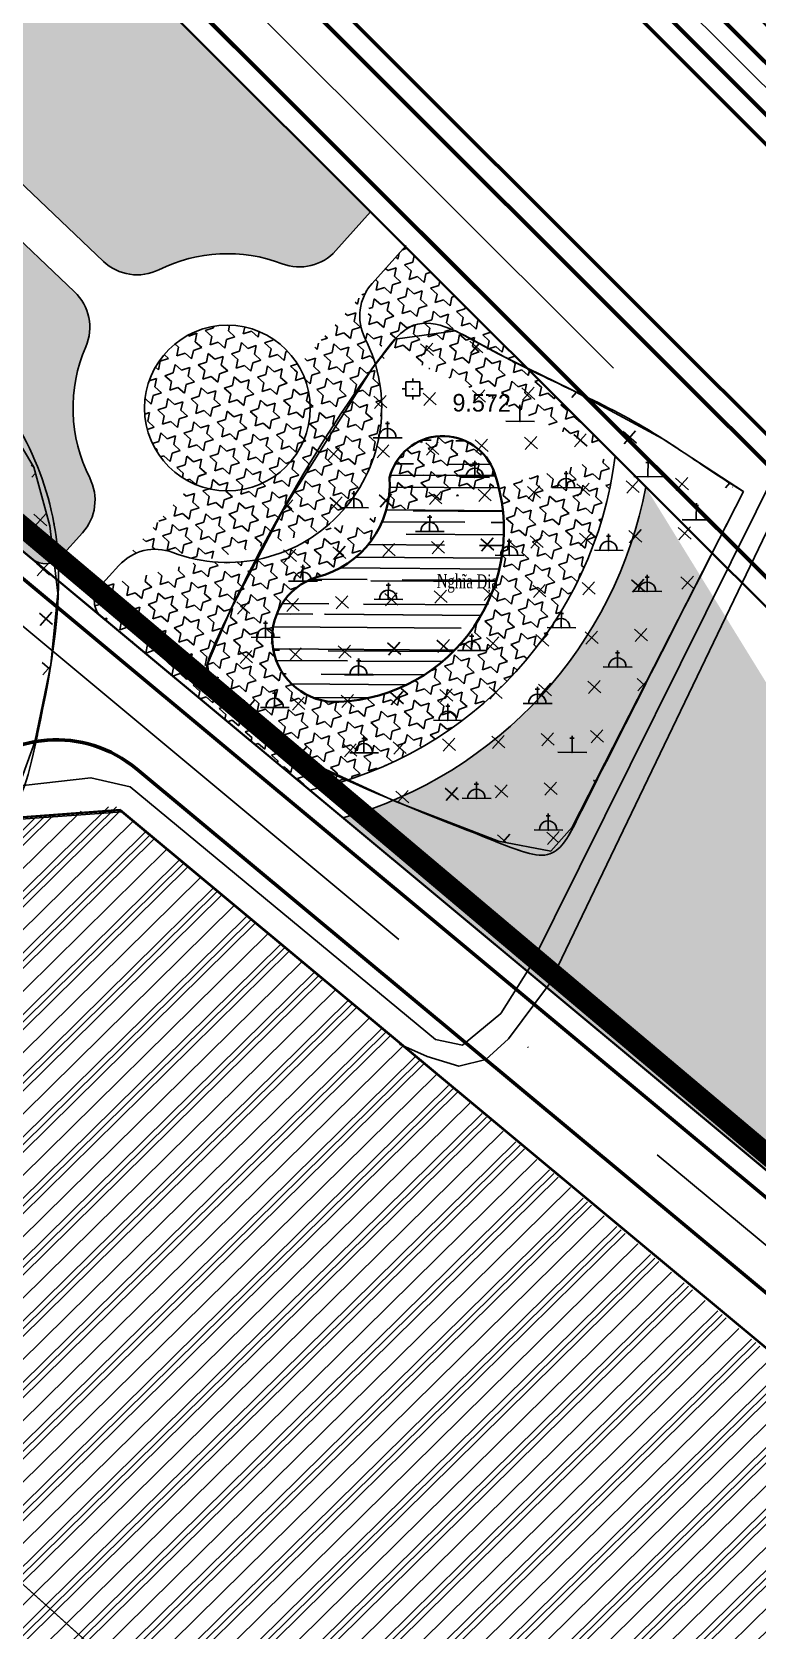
# Model space of a CAD drawing. Extents: x 577299 to 581055, y 2342699 to 2346415.
# Drawn here: x 578519.8 to 578623.5, y 2345649.6 to 2345878.1 of the extents above; entities that cross this region are included whole.
import ezdxf

# ---------------------------------------------------------------- set-up
doc = ezdxf.new("R2010")
doc.units = 0
doc.header["$LTSCALE"] = 10
doc.header["$MEASUREMENT"] = 0
for name, pattern in [('ACAD_ISO10W100', [18, 12, -3, 0, -3]), ('CENTER', [2, 1.25, -0.25, 0.25, -0.25]), ('DOTX2', [0.5, 0, -0.5]), ('DUONGDUT', [0.1875, 0.125, -0.0625])]:
    doc.linetypes.add(name, pattern=pattern)
for name, color, linetype, lineweight in [('bo-tdc', 32, 'Continuous', 50), ('r-g-t-ke', 7, 'Continuous', 20), ('whe', 142, 'Continuous', 35), ('wlong-duong', 40, 'Continuous', 53)]:
    doc.layers.add(name, color=color, linetype=linetype, lineweight=lineweight)
for name, color, linetype in [('BoCo', 103, 'Continuous'), ('cayxanh', 74, 'Continuous'), ('CHU', 8, 'Continuous'), ('dientich', 11, 'Continuous'), ('HTCN', 192, 'Continuous'), ('HTNghiaDia', 9, 'Continuous'), ('KYHIEU', 2, 'Continuous'), ('Lop_ao', 140, 'Continuous'), ('Lopduong', 7, 'Continuous'), ('moc', 8, 'Continuous'), ('NEN', 8, 'Continuous'), ('POINT', 8, 'Continuous'), ('RANHGIOI', 8, 'DOTX2'), ('Tim dg', 6, 'CENTER')]:
    doc.layers.add(name, color=color, linetype=linetype)
doc.styles.add('ROMAND', font='romand', dxfattribs={"width": 0.7, "height": 1, "bigfont": 'vnd'})
pattern_1 = [(44.58224144658647, (-17089.49387132749, 4285.578996322351), (-4.387077063733642, 4.451522754840438), []), (44.58224144658647, (-17090.04225596041, 4286.135436666897), (-4.387077063733642, 4.451522754840438), []), (44.58224144658647, (-17090.59064059355, 4286.691877011443), (-4.387077063733642, 4.451522754840438), []), (44.58224144658647, (-17092.2357944923, 4288.361198044266), (-4.387077063733642, 4.451522754840438), [])]
pattern_2 = [(318.214698799504, (577864.8250266477, 2342974.837828134), (7.059940855506524, 0.3965288347015838), [2.5, -7.499999999999999]), (48.21469879950401, (577864.9241588567, 2342973.07284292), (-0.396528834701583, 7.059940855506524), [2.5, -7.5])]
pattern_3 = [(318.2146699745364, (579255.8355675586, 2345385.64402831), (1.442671834009721, 1.614372318174636), [1.25, -1.25]), (18.21466997453639, (579255.8355675586, 2345385.64402831), (-0.6767515217007483, 2.056576616664023), [1.25, -1.25]), (78.2146699745364, (579257.0229326254, 2345386.034750987), (-2.11942335571047, 0.4422042984893877), [1.25, -1.25])]

# ---------------------------------------------------------------- blocks, each defined once
blk = doc.blocks.new('dc-2')
at = {"layer": 'KYHIEU'}
for p, q in [((-0.5003374570862054, -0.5000000125728566), (-0.5003374570862054, 0.4999999874271432)), ((-0.5003374570862054, 0.4999999874271432), (0.4996625429137946, 0.4999999874271432)), ((-0.0003374570862054, 0.4999999874271432), (-0.0003374570862054, 0.7499999874271432)), ((0.4996625429137946, 0.4999999874271432), (0.4996625429137946, -0.5000000125728568)), ((-0.5003374570862054, -1.25728568e-08), (-0.7503374570862054, -1.25728568e-08)), ((0.4996625429137946, -0.5000000125728568), (-0.5003374570862054, -0.5000000125728566)), ((-0.0003374570862054, -0.5000000125728568), (-0.0003374570862054, -0.7500000125728568)), ((0.4996625429137946, -1.25728568e-08), (0.7496625429137946, -1.25728568e-08))]:
    blk.add_line(p, q, dxfattribs=at)
blk.add_point((0, 0), dxfattribs=at)

msp = doc.modelspace()

# ---------------------------------------------------------------- hatches: boundary and pattern name
at = {"layer": 'cayxanh'}
h = msp.add_hatch(dxfattribs=at)
h.set_pattern_fill('STARS', color=256, scale=9.999999999999998, angle=-0.4177585534135331, style=0)
h.set_pattern_definition(pattern_3)
edge = h.paths.add_edge_path()
edge.add_arc((578358.2895123027, 2346012.549144359), 2.999999999999999, 133.554760255077, 226.4751420354343)
edge.add_arc((578337.7533890177, 2346034.148322038), 26.80363951411959, 313.5547602526833, 446.0197388033966)
edge.add_line((578356.2235046516, 2346010.373917386), (578383.6668500273, 2345984.308517218))
edge.add_arc((578385.7328576788, 2345986.483744192), 2.999999999999999, 226.4751420382653, 309.9252313665521)
edge.add_arc((578406.3005075995, 2345961.907112217), 29.04745647618288, 323.0250526972451, 489.9252313671358)
edge.add_arc((578340.0997943445, 2346067.870427939), 6.999999999999998, 205.8265566088781, 266.0197388035829)
edge.add_arc((578308.5759880622, 2346052.613194658), 28.02190071820903, 25.82655660705652, 65.62159940841313)
edge.add_arc((578321.3806216237, 2346080.869161877), 2.999999999999999, 166.36557204318, 245.621599406204)
edge.add_arc((578328.7504505184, 2346081.152380494), 10.29402159617399, 90.19241207816613, 177.6396034021852)
edge.add_line((578568.2636755349, 2345852.351148997), (578328.7158809499, 2346091.446344044))
edge.add_line((578429.837162337, 2345940.45644125), (578460.3479800693, 2345911.477588171))
edge.add_arc((578431.903169988, 2345942.631668223), 2.999999999999999, 143.0250527012168, 226.4751420277336)
edge.add_arc((578462.4139877211, 2345913.652815145), 2.999999999999999, 226.4751420244871, 296.9370562655648)
edge.add_arc((578476.5028976533, 2345885.92651474), 28.10056135669953, 343.787537534128, 476.9370562656774)
edge.add_arc((578498.1205797056, 2345871.300677129), 8.646279450691885, 348.1675429989862, 411.6440708728682)
edge.add_arc((578509.5193884072, 2345868.912602093), 2.999999999999999, 168.1675429962499, 226.4751420350188)
edge.add_line((578507.4533807556, 2345866.737375119), (578530.0476251222, 2345845.277599977))
edge.add_arc((578534.8683096413, 2345850.353129582), 6.999999999999998, 226.4751420327703, 296.3581658339357)
edge.add_arc((578547.7770652878, 2345824.300865324), 22.07501905640759, 69.24416166124225, 116.3581658333224)
edge.add_arc((578558.0808526804, 2345851.488884941), 6.999999999999998, 249.2441616611723, 318.0742560648788)
edge.add_line((578563.2889325009, 2345846.811716504), (578568.2636755346, 2345852.351148997))
h = msp.add_hatch(dxfattribs=at)
h.set_pattern_fill('STARS', color=256, scale=9.999999999999998, angle=-0.4177585534135331, style=0)
h.set_pattern_definition(pattern_3)
edge = h.paths.add_edge_path()
edge.add_line((578523.973811886, 2345803.033886154), (578527.057118254, 2345806.467182579))
edge.add_arc((578521.849038433, 2345811.144351016), 6.999999999999998, 318.0742560632875, 386.9043504666479)
edge.add_arc((578547.7770652878, 2345824.300865324), 22.07501905640759, 156.5921182321909, 206.9043504661613)
edge.add_ellipse((578521.7417776773, 2345805.038386912), major_axis=(0.02187359289593699, 2.999920256595803), ratio=1, start_angle=140.64367046231, end_angle=228.4920146155158)
edge.add_line((578503.925981751, 2345815.96496533), (578519.8224911395, 2345802.732668112))
edge.add_line((578298.6425396604, 2346001.509053916), (578503.9259816558, 2345815.964965404))
edge.add_arc((578521.0949253011, 2345835.851616426), 6.999999999999998, 336.59211823136, 406.4751420327702)
edge.add_line((578503.4246463901, 2345862.288826027), (578525.9156098199, 2345840.92714603))
edge.add_arc((578486.7816682889, 2345873.958651936), 2.999999999999999, 346.8073897855321, 406.4751420321878)
edge.add_arc((578501.3586387387, 2345860.113599053), 2.999999999999999, 46.4751420305646, 106.1428942756117)
edge.add_arc((578498.1205797056, 2345871.300677129), 8.646279450691885, 166.807389790917, 286.1428942752976)
edge.add_arc((578459.927107625, 2345899.464830592), 2.999999999999999, 46.47514203381105, 128.1801157088852)
edge.add_arc((578441.2883267687, 2345923.167417899), 27.15322748512211, 144.7701683582498, 308.1801157068528)
edge.add_line((578461.9931152761, 2345901.640057565), (578488.8476759401, 2345876.13387891))
edge.add_arc((578416.6578283333, 2345940.561535977), 2.999999999999999, 324.7701683553456, 406.4751420338111)
edge.add_line((578387.3359864189, 2345972.548611621), (578418.7238359844, 2345942.736762951))
edge.add_arc((578385.2699787677, 2345970.373384647), 2.999999999999999, 46.47514202935682, 140.3205358302416)
edge.add_arc((578361.755969249, 2345989.880858897), 27.55241424845802, 132.6297482316126, 320.3205358331651)
edge.add_line((578330.1027019487, 2346026.908181936), (578343.1301060107, 2346014.534890876))
edge.add_arc((578341.0640983596, 2346012.359663901), 2.999999999999999, 312.6297482348712, 406.4751420382653)
edge.add_arc((578325.2820174296, 2346021.832652332), 6.999999999999998, 46.47514203207462, 118.4907387351949)
edge.add_arc((578308.5759880627, 2346052.613194658), 28.02190071815178, 232.870698571484, 298.4907387342898)
edge.add_line((578287.5347372552, 2346029.787136848), (578280.3910010065, 2346021.111209346))
edge.add_arc((578289.850677971, 2346027.880197258), 2.999999999999999, 52.87069857025327, 140.5320470911137)
edge.add_ellipse((578282.7069417222, 2346019.204269755), major_axis=(0.02187359289593699, 2.999920256595803), ratio=1, start_angle=50.94980563847476, end_angle=140.9498056456005)
edge.add_arc((577963.3732629544, 2345630.571711367), 499.9999999999999, 47.89135576876073, 50.53204707577419)
h = msp.add_hatch(dxfattribs=at)
h.set_pattern_fill('STARS', color=256, scale=9.999999999999998, angle=-0.4177585534135331, style=0)
h.set_pattern_definition(pattern_3)
edge = h.paths.add_edge_path(flags=16)
edge.add_arc((578557.3917243418, 2345813.398312799), 13.62339290149193, -76.68776353322608, 4.038676877969522, ccw=False)
edge.add_arc((578563.3345444584, 2345791.430331841), 9.15143231627905, 107.8551180677389, 272.4633679114559)
edge.add_arc((578562.6671849252, 2345806.942964618), 24.67841349151254, 272.4633679114872, 379.1646674522884)
edge.add_arc((578578.5815749478, 2345812.473939897), 7.830283111021664, 19.16466745511611, 166.0787957915264)
edge = h.paths.add_edge_path()
edge.add_line((578559.5515744584, 2345769.662072182), (578529.8209887048, 2345794.409891816))
edge.add_arc((578547.7770652878, 2345824.300865324), 55.89308349180283, 282.1611084380053, 352.9431560062175)
edge.add_line((578529.5082410336, 2345798.720111375), (578532.2651980744, 2345801.790014143))
edge.add_ellipse((578531.7402752428, 2345796.715610616), major_axis=(0.02187359289593699, 2.999920256595803), ratio=1, start_angle=48.49201461738636, end_angle=140.6436704619685)
edge.add_arc((578537.473277895, 2345797.112845707), 6.999999999999998, 69.24416165938531, 138.0742560655103)
edge.add_arc((578547.7770652878, 2345824.300865324), 22.07501905640759, 249.2441616603923, 386.904350468725)
edge.add_line((578568.4970123218, 2345842.134548069), (578573.3483735877, 2345847.53659357))
edge.add_arc((578573.7050921421, 2345837.457379632), 6.999999999999998, 138.0742560620245, 206.9043504675226)
edge.add_line((578603.2184240911, 2345817.397234465), (578573.2249918198, 2345847.39920658))
h = msp.add_hatch(dxfattribs=at)
h.set_pattern_fill('STARS', color=256, scale=9.999999999999998, angle=-0.4177585534135331, style=0)
h.set_pattern_definition(pattern_3)
edge = h.paths.add_edge_path()
edge.add_arc((578547.7770652878, 2345824.300865324), 11.85201694822107, 359.5822414465865, 719.5822414465865)
h = msp.add_hatch(dxfattribs=at)
h.set_pattern_fill('STARS', color=256, scale=9.999999999999998, angle=-0.4177585534135331, style=0)
h.set_pattern_definition(pattern_3)
edge = h.paths.add_edge_path()
edge.add_line((578748.1038613208, 2345672.850751706), (578713.2266545783, 2345641.7425217))
edge.add_line((578748.0913730615, 2345672.839608801), (578607.5961833315, 2345813.027746548))
edge.add_line((578713.2266545787, 2345641.7425217), (578564.31537828, 2345765.696669053))
edge.add_arc((578547.7770652878, 2345824.300865324), 60.89308349180283, 285.7592554404977, 349.3666740377405)
at = {"layer": 'HTCN'}
h = msp.add_hatch(dxfattribs=at)
h.set_pattern_fill('PLASTI', color=256, scale=24.99999999999999, angle=44.58224144658646, style=0)
h.set_pattern_definition(pattern_1)
h.paths.add_polyline_path([(578461.9811940875, 2345706.891129973), (578514.0793424817, 2345764.723725273), (578531.7124617405, 2345767.418201693), (578712.2626409787, 2345616.216133643), (578645.0609580134, 2345542.468589077)])
h = msp.add_hatch(dxfattribs=at)
h.set_pattern_fill('PLASTI', color=256, scale=24.99999999999999, angle=44.58224144658646, style=0)
h.set_pattern_definition(pattern_1)
h.paths.add_polyline_path([(578395.8088445088, 2345632.627738406), (578461.9811940875, 2345706.891129973), (578574.8752671361, 2345605.501823232), (578525.0804812945, 2345549.696777778), (578511.7672440165, 2345534.629468194), (578492.567075111, 2345545.37177739)])
at = {"layer": 'HTNghiaDia'}
h = msp.add_hatch(dxfattribs=at)
h.set_pattern_fill('CROSS', color=256, scale=20, angle=-0.4177585534135331, style=0)
h.set_pattern_definition(pattern_2)
h.paths.add_polyline_path([(578517.9261360331, 2345770.263405847), (578520.2166805058, 2345776.566046925), (578522.5333332461, 2345787.64145487), (578523.5412750128, 2345797.832665078), (578522.3890359122, 2345807.460628172), (578520.0774534203, 2345815.858581346), (578515.3901378512, 2345823.746794221), (578510.2387339959, 2345831.457868303), (578502.0929533986, 2345838.633399736), (578494.0253065217, 2345844.16305639), (578485.9515234202, 2345848.155616461), (578478.1958920367, 2345849.656579559), (578469.457340444, 2345849.254564252), (578462.9510856532, 2345847.570895271), (578457.6618671012, 2345845.411358913), (578451.8860546139, 2345842.225097979), (578454.8547670958, 2345839.498612013), (578455.5573546626, 2345835.736389304), (578446.0787341297, 2345824.982743256), (578498.0242381643, 2345779.196251963), (578503.2931420752, 2345770.797612097), (578507.9219282765, 2345769.119399148)])
h = msp.add_hatch(dxfattribs=at)
h.set_pattern_fill('CROSS', color=256, scale=20, angle=-0.4177585534135331, style=0)
h.set_pattern_definition(pattern_2)
h.paths.add_polyline_path([(578597.096849958, 2345764.370651645), (578621.5950727393, 2345812.357208769), (578609.9706904697, 2345819.966376759), (578596.9491753061, 2345826.942306293), (578586.5224023794, 2345832.078709496), (578580.39509001, 2345835.331078972), (578571.7734412323, 2345834.173525876), (578568.3848619559, 2345829.810680289), (578555.7916146414, 2345809.853597671), (578548.1628363954, 2345795.309112862), (578544.9151870841, 2345787.68496227), (578545.4831156582, 2345783.612899756), (578557.7140142745, 2345774.50835566), (578571.8249759173, 2345768.069272625), (578586.5572805814, 2345762.372332379), (578594.026083305, 2345760.968778128)])
at = {"layer": 'Lop_ao'}
h = msp.add_hatch(dxfattribs=at)
h.set_pattern_fill('AR-RROOF', color=130, scale=4.999999999999999, angle=-0.4177585534135331, style=0)
h.set_pattern_definition([(359.5822414465865, (-17089.49387132749, 4285.578996322351), (11.03616359567783, 4.919663920374569), [74.99999999999999, -9.999999999999998, 24.99999999999999, -4.999999999999999]), (359.5822414465865, (-17082.82582009817, 4288.0304434055), (-4.951380630073677, 6.686279223613923), [15, -1.65, 29.99999999999999, -3.749999999999999]), (359.5822414465865, (-17086.96295019053, 4289.810655358597), (26.02373440256408, 3.160339814767193), [39.99999999999999, -6.999999999999998, 20, -4.999999999999999])])
edge = h.paths.add_edge_path()
edge.add_arc((578557.3917243418, 2345813.398312799), 13.62339290149193, -76.68776353322608, 4.038676877969522, ccw=False)
edge.add_arc((578563.3345444584, 2345791.430331841), 9.15143231627905, 107.8551180677389, 272.4633679114559)
edge.add_arc((578562.6671849252, 2345806.942964618), 24.67841349151254, 272.4633679114872, 379.1646674522884)
edge.add_arc((578578.5815749478, 2345812.473939897), 7.830283111021664, 19.16466745511611, 166.0787957915264)

# ---------------------------------------------------------------- linework, layer by layer
at = {"layer": 'bo-tdc', "extrusion": (-8.808610510276466e-05, -0.0001148996954278032, 0.999999989519449), "elevation": 1.012935231941128}
msp.add_lwpolyline([(578366.1967044306, 2346120.224133426), (578344.9417624411, 2346100.018119358), (578698.9523888202, 2345746.676353069), (578706.1150847514, 2345746.5891494), (578720.1223858071, 2345759.905192432), (578720.207330811, 2345766.882367137)], close=True, dxfattribs=at)
at = {"layer": 'BoCo'}
for p, q in [((578507.4533807556, 2345866.737375119), (578530.0476251226, 2345845.277599977)), ((578503.4246463901, 2345862.288826027), (578525.91560982, 2345840.92714603)), ((578563.2889325009, 2345846.811716504), (578568.2636755349, 2345852.351148997)), ((578568.4970123218, 2345842.134548069), (578573.3483735872, 2345847.536593571)), ((578523.973811886, 2345803.033886154), (578527.0571182535, 2345806.46718258)), ((578529.5082410336, 2345798.720111375), (578532.2651980743, 2345801.790014143)), ((578559.5515744584, 2345769.662072182), (578529.8209887051, 2345794.409891816)), ((578713.2266545787, 2345641.7425217), (578564.3153782799, 2345765.696669053))]:
    msp.add_line(p, q, dxfattribs=at)
at = {"layer": 'BoCo', "extrusion": (-8.808610510276466e-05, -0.0001148996954278032, 0.999999989519449)}
for points, elevation in [([(578568.2897518915, 2345852.366750285), (578328.7419587967, 2346091.461946911)], 1.012935231940901), ([(578603.2445002293, 2345817.412835522), (578573.2510681459, 2345847.414807834)], 1.012935231940844), ([(578748.1174482986, 2345672.855208903), (578607.6222594423, 2345813.043347576)], 1.012935231940844)]:
    msp.add_lwpolyline(points, dxfattribs=dict(at, elevation=elevation))
at = {"layer": 'BoCo'}
msp.add_circle((578547.7770652878, 2345824.300865324), 11.85201694822107, dxfattribs=at)
for centre, radius, start, end in [((578534.8683096413, 2345850.353129582), 6.999999999999998, 226.4751420325352, 296.3581658308383), ((578547.7770652878, 2345824.300865324), 22.07501905640759, 69.24416166361286, 116.3581658308382), ((578558.0808526804, 2345851.488884941), 6.999999999999998, 249.2441616636128, 318.0742560577713), ((578521.0949253011, 2345835.851616426), 6.999999999999998, 336.5921182180701, 46.47514203253527), ((578573.7050921421, 2345837.457379632), 6.999999999999998, 138.0742560577714, 206.9043504763881), ((578547.7770652878, 2345824.300865324), 22.07501905640759, 249.2441616636128, 26.90435047638812), ((578547.7770652878, 2345824.300865324), 22.07501905640759, 156.5921182180701, 206.9043504644035), ((578547.7770652878, 2345824.300865324), 55.89308349180283, 282.1611084408744, 352.9431559953917), ((578521.849038433, 2345811.144351016), 6.999999999999998, 318.0742560577713, 26.90435046440349), ((578547.7770652878, 2345824.300865324), 60.89308349180283, 285.7592554229888, 349.3666740258669), ((578537.473277895, 2345797.112845707), 6.999999999999998, 69.24416166361286, 138.0742560577714), ((578521.7417776773, 2345805.038386912, -6.02031476658e-05), 2.999999999999999, 230.2259119086286, 318.0742560577713), ((578531.7402752428, 2345796.715610616, -6.02027533587e-05), 2.999999999999999, 138.0742560577714, 230.2259119086286)]:
    msp.add_arc(centre, radius, start, end, dxfattribs=at)
at = {"layer": 'dientich', "extrusion": (-1.381174473628854e-05, 2.811900348554129e-05, 0.9999999995092786)}
for points, elevation in [([(578462.2662403326, 2345706.633475606), (578515.6232821617, 2345765.321901331), (578532.7053330875, 2345766.561092271), (578713.0207991411, 2345616.506617422), (578645.3460043396, 2345542.210934646)], 57.96935986086837), ([(578396.0938907762, 2345632.37008401), (578462.2662403326, 2345706.633475606), (578575.1603134314, 2345605.244168826), (578525.365527606, 2345549.43912335), (578512.0522903323, 2345534.371813759), (578492.8521214222, 2345545.114122961)], 57.96935986086843)]:
    msp.add_lwpolyline(points, close=True, dxfattribs=dict(at, elevation=elevation))
at = {"layer": 'HTNghiaDia', "extrusion": (0.002985593538664525, 0.01006426586085886, 0.9999448968737746)}
for p, q in [((578570.6875890403, 2345822.40505817), (578570.6713251299, 2345820.051560907)), ((578570.6892875561, 2345822.404143919), (578570.6730257603, 2345820.050649413)), ((578568.6488419019, 2345820.057979658), (578572.7700162088, 2345820.029378969)), ((578568.6505430741, 2345820.057068873), (578572.7717162906, 2345820.02846676)), ((578570.3758554568, 2345822.079969744), (578570.9769361003, 2345822.075798281)), ((578570.3775543482, 2345822.079055982), (578570.9786348329, 2345822.074884313)), ((578582.862696351, 2345816.4303142), (578583.463776995, 2345816.426142738)), ((578582.8643969276, 2345816.429402637), (578583.4654774126, 2345816.425230967)), ((578583.1744299345, 2345816.755402628), (578583.1581660244, 2345814.401905363)), ((578583.1761301353, 2345816.754490573), (578583.1598683395, 2345814.400996068)), ((578596.2477513459, 2345815.273283993), (578596.2314874353, 2345812.919786729)), ((578596.2494493355, 2345815.272369056), (578596.2331875397, 2345812.918874551)), ((578581.1356827961, 2345814.408324115), (578585.256857103, 2345814.379723425)), ((578581.1373856536, 2345814.407415527), (578585.2585588701, 2345814.378813415)), ((578595.9360177624, 2345814.948195567), (578596.5370984059, 2345814.944024104)), ((578595.9377161281, 2345814.94728112), (578596.5387966128, 2345814.943109451)), ((578565.5759961996, 2345812.099115253), (578566.1770768433, 2345812.094943791)), ((578565.5777053405, 2345812.09821486), (578566.1787858256, 2345812.094043192)), ((578565.8877297835, 2345812.42420368), (578565.8714658732, 2345810.070706416)), ((578565.8894385481, 2345812.423302798), (578565.873176753, 2345810.069808292)), ((578594.2090042075, 2345812.926205482), (578598.3301785137, 2345812.897604792)), ((578594.2107048538, 2345812.92529401), (578598.33187807, 2345812.896691898)), ((578563.8489826447, 2345810.077125168), (578567.9701569513, 2345810.048524478)), ((578563.8506940664, 2345810.076227751), (578567.9718672833, 2345810.047625639)), ((578576.40734767, 2345808.687173673), (578577.0084283142, 2345808.683002211)), ((578576.409056938, 2345808.686273446), (578577.0101374225, 2345808.682101777)), ((578576.719081254, 2345809.012262101), (578576.7028173443, 2345806.658764837)), ((578576.7207901459, 2345809.011361384), (578576.7045283504, 2345806.657866879)), ((578574.6803341156, 2345806.665183588), (578578.8015084222, 2345806.636582898)), ((578574.6820456637, 2345806.664286337), (578578.8032188807, 2345806.635684225)), ((578602.3099931439, 2345806.330159692), (578602.2937292331, 2345803.976662428)), ((578602.3116975112, 2345806.329253074), (578602.2954357164, 2345803.97575857)), ((578587.796344169, 2345805.270079686), (578588.3974248129, 2345805.265908224)), ((578587.7980534174, 2345805.269179434), (578588.3991339016, 2345805.265007764)), ((578588.1080777526, 2345805.595168113), (578588.0918138428, 2345803.24167085)), ((578588.109786625, 2345805.59426737), (578588.0935248295, 2345803.240772866)), ((578600.2712460048, 2345803.98308118), (578604.3924203119, 2345803.954480491)), ((578600.2729530295, 2345803.982178028), (578604.3941262465, 2345803.953575916)), ((578601.9982595602, 2345806.005071265), (578602.5993402037, 2345806.000899803)), ((578601.9999643036, 2345806.004165137), (578602.6010447885, 2345805.999993468)), ((578558.2659902747, 2345801.580407165), (578558.8670709184, 2345801.576235703)), ((578558.2677108273, 2345801.579521659), (578558.8687913117, 2345801.57534999)), ((578558.5777238591, 2345801.905495594), (578558.5614599483, 2345799.55199833)), ((578558.5794440359, 2345801.904609596), (578558.5631822399, 2345799.551115091)), ((578586.0693306138, 2345803.248089602), (578590.1905049209, 2345803.219488912)), ((578586.0710421428, 2345803.247192324), (578590.1922153595, 2345803.218590212)), ((578556.5389767203, 2345799.558417081), (578560.6601510271, 2345799.529816391)), ((578556.540699553, 2345799.557534549), (578560.6618727699, 2345799.528932438)), ((578570.8079257661, 2345799.317398058), (578570.7916618562, 2345796.963900794)), ((578570.8096449517, 2345799.316510768), (578570.7933831564, 2345796.963016263)), ((578607.5239999923, 2345800.126729586), (578608.1250806362, 2345800.122558125)), ((578607.5257085105, 2345800.125828383), (578608.1267889957, 2345800.121656713)), ((578607.8357335767, 2345800.451818014), (578607.8194696659, 2345798.09832075)), ((578607.8374417189, 2345800.45091632), (578607.8211799238, 2345798.097421815)), ((578568.7691786275, 2345796.970319545), (578572.8903529346, 2345796.941718856)), ((578568.7709004697, 2345796.969435721), (578572.8920736862, 2345796.940833609)), ((578570.4961921824, 2345798.99230963), (578571.0972728257, 2345798.988138168)), ((578570.4979117438, 2345798.99142283), (578571.098992228, 2345798.987251162)), ((578605.7969864374, 2345798.104739501), (578609.9181607447, 2345798.076138812)), ((578605.7986972369, 2345798.103841273), (578609.9198704539, 2345798.075239161)), ((578595.242070473, 2345794.92724587), (578595.8431511167, 2345794.923074407)), ((578595.2437869792, 2345794.926355085), (578595.8448674642, 2345794.922183416)), ((578595.5538040567, 2345795.252334296), (578595.5375401459, 2345792.898837032)), ((578595.5555201871, 2345795.251443022), (578595.5392583916, 2345792.897948516)), ((578552.9219378256, 2345793.551276192), (578553.5230184693, 2345793.54710473)), ((578552.9236670246, 2345793.550401964), (578553.5247475095, 2345793.546230295)), ((578553.2336714093, 2345793.876364619), (578553.217407499, 2345791.522867356)), ((578553.2354002325, 2345793.875489901), (578553.2191384365, 2345791.521995395)), ((578593.5150569186, 2345792.905255785), (578597.6362312254, 2345792.876655096)), ((578593.5167757052, 2345792.904367975), (578597.6379489219, 2345792.875765863)), ((578551.1949242712, 2345791.529286107), (578555.3160985778, 2345791.500685417)), ((578551.1966557505, 2345791.528414855), (578555.3178289672, 2345791.499812742)), ((578582.4138503082, 2345791.678217838), (578583.0149309514, 2345791.674046377)), ((578582.4155732011, 2345791.677335385), (578583.0166536858, 2345791.673163716)), ((578582.7255838916, 2345792.003306265), (578582.7093199817, 2345789.649809002)), ((578582.727306409, 2345792.002423321), (578582.7110446133, 2345789.648928817)), ((578566.2461382146, 2345788.174087548), (578566.8472188585, 2345788.169916086)), ((578566.2478686275, 2345788.173214904), (578566.8489491122, 2345788.169043235)), ((578566.5578717985, 2345788.499175976), (578566.541607888, 2345786.145678712)), ((578566.5596018354, 2345788.498302841), (578566.5433400394, 2345786.144808335)), ((578580.6868367533, 2345789.656227754), (578584.8080110601, 2345789.627627064)), ((578580.6885619273, 2345789.655348275), (578584.8097351436, 2345789.626746163)), ((578603.273946024, 2345789.308507504), (578603.875026668, 2345789.304336042)), ((578603.2756653943, 2345789.307620455), (578603.876745879, 2345789.303448785)), ((578603.5856796082, 2345789.633595932), (578603.5694156978, 2345787.280098668)), ((578603.5873986026, 2345789.632708392), (578603.5711368071, 2345787.279213887)), ((578564.5191246595, 2345786.152097463), (578568.6402989668, 2345786.123496775)), ((578564.5208573532, 2345786.151227795), (578568.6420305702, 2345786.122625682)), ((578601.5469324694, 2345787.286517419), (578605.6681067764, 2345787.257916729)), ((578601.5486541204, 2345787.285633345), (578605.6698273369, 2345787.257031234)), ((578554.2437486665, 2345783.529220084), (578554.8448293097, 2345783.525048622)), ((578554.2454864942, 2345783.528357112), (578554.8465669784, 2345783.524185442)), ((578554.5554822506, 2345783.854308511), (578554.5392183403, 2345781.500811248)), ((578554.5572197025, 2345783.85344505), (578554.5409579067, 2345781.499950543)), ((578591.8253644523, 2345784.103240405), (578592.4264450958, 2345784.099068944)), ((578591.8270915898, 2345784.102363488), (578592.4281720747, 2345784.098191819)), ((578592.1370980362, 2345784.428328834), (578592.1208341261, 2345782.074831569)), ((578592.1388247975, 2345784.427451425), (578592.1225630024, 2345782.07395692)), ((578552.5167351116, 2345781.507229999), (578556.6379094182, 2345781.47862931)), ((578552.5184752201, 2345781.506370002), (578556.639648437, 2345781.47776789)), ((578579.0050017498, 2345781.688992208), (578579.6060823931, 2345781.684820746)), ((578579.006734523, 2345781.688122642), (578579.6078150074, 2345781.683950973)), ((578579.3167353333, 2345782.014080636), (578579.3004714234, 2345779.660583372)), ((578579.3184677309, 2345782.01321058), (578579.3022059354, 2345779.659716075)), ((578590.0983508977, 2345782.08125032), (578594.2195252047, 2345782.052649631)), ((578590.1000803155, 2345782.080376379), (578594.2212535325, 2345782.051774266)), ((578577.2779881947, 2345779.667002124), (578581.3991625016, 2345779.638401434)), ((578577.2797232489, 2345779.666135533), (578581.4008964659, 2345779.637533421)), ((578567.0026033397, 2345777.042842418), (578567.6036839834, 2345777.038670956)), ((578567.0043435292, 2345777.041982526), (578567.6054240135, 2345777.037810857)), ((578567.3143369236, 2345777.367930846), (578567.2980730133, 2345775.014433582)), ((578567.3160767374, 2345777.367070463), (578567.2998149418, 2345775.013575957)), ((578565.2755897851, 2345775.020852333), (578569.3967640917, 2345774.992251644)), ((578565.2773322549, 2345775.019995416), (578569.3985054719, 2345774.991393305)), ((578583.1032130283, 2345770.53455557), (578583.7042936722, 2345770.530384109)), ((578583.1049546944, 2345770.533697605), (578583.7060351791, 2345770.529525935)), ((578583.4149466124, 2345770.859643998), (578583.3986827021, 2345768.506146734)), ((578583.4166879021, 2345770.858785542), (578583.400426107, 2345768.505291036)), ((578581.3761994736, 2345768.512565485), (578585.4973737807, 2345768.483964796)), ((578581.3779434203, 2345768.511710495), (578585.4991166373, 2345768.483108383)), ((578593.3712985129, 2345766.012128148), (578593.9723791569, 2345766.007956687)), ((578593.3730414538, 2345766.011271846), (578593.9741219389, 2345766.007100177)), ((578593.6830320971, 2345766.337216576), (578593.6667681863, 2345763.983719312)), ((578593.6847746619, 2345766.336359782), (578593.6685128664, 2345763.982865277)), ((578591.6442849583, 2345763.990138064), (578595.7654592656, 2345763.961537374)), ((578591.6460301797, 2345763.989284736), (578595.7672033969, 2345763.960682624))]:
    msp.add_line(p, q, dxfattribs=at)
at = {"layer": 'HTNghiaDia'}
for points in [[(578517.9261360331, 2345770.263405847), (578520.2166805058, 2345776.566046925), (578522.5333332461, 2345787.64145487), (578523.5412750128, 2345797.832665078), (578522.3890359122, 2345807.460628172), (578520.0774534203, 2345815.858581346), (578515.3901378512, 2345823.746794221), (578510.2387339959, 2345831.457868303), (578502.0929533986, 2345838.633399736), (578494.0253065217, 2345844.16305639), (578485.9515234202, 2345848.155616461), (578478.1958920367, 2345849.656579559), (578469.457340444, 2345849.254564252), (578462.9510856532, 2345847.570895271), (578457.6618671012, 2345845.411358913), (578451.8860546139, 2345842.225097979), (578454.8547670958, 2345839.498612013), (578455.5573546626, 2345835.736389304), (578446.0787341297, 2345824.982743256), (578498.0242381643, 2345779.196251963), (578503.2931420752, 2345770.797612097), (578507.9219282765, 2345769.119399148)], [(578597.096849958, 2345764.370651645), (578621.5950727393, 2345812.357208769), (578609.9706904697, 2345819.966376759), (578596.9491753061, 2345826.942306293), (578586.5224023794, 2345832.078709496), (578580.39509001, 2345835.331078972), (578571.7734412323, 2345834.173525876), (578568.3848619559, 2345829.810680289), (578555.7916146414, 2345809.853597671), (578548.1628363954, 2345795.309112862), (578544.9151870841, 2345787.68496227), (578545.4831156582, 2345783.612899756), (578557.7140142745, 2345774.50835566), (578571.8249759173, 2345768.069272625), (578586.5572805814, 2345762.372332379), (578594.026083305, 2345760.968778128)]]:
    msp.add_lwpolyline(points, close=True, dxfattribs=at)
at = {"layer": 'HTNghiaDia', "extrusion": (0.002985593538664524, 0.01006426586085886, 0.9999448968737746)}
for centre in [(578568.0900836727, 2345683.959173101, 25334.75939173089), (578568.0690257086, 2345683.881548079, 25342.3813586127), (578580.5768104465, 2345678.30923141, 25334.75939173088), (578580.5558112827, 2345678.231801107, 25342.36223038497), (578593.6501455918, 2345676.827037709, 25334.75939173089), (578593.6290692821, 2345676.749351935, 25342.38732676572), (578563.2899030859, 2345673.977813095, 25334.75939173089), (578563.2692027817, 2345673.901372479, 25342.26500886683), (578574.1212003041, 2345670.565698704, 25334.75939173089), (578574.1005044219, 2345670.489272733, 25342.26357022421), (578585.5101448802, 2345667.148431646, 25334.75939173088), (578585.4894483136, 2345667.072003406, 25342.26379315157), (578599.7121456614, 2345667.883460451, 25334.75939173088), (578599.6912919119, 2345667.806511689, 25342.31492674356), (578555.9795484812, 2345663.45857225, 25334.75939173086), (578555.9592463835, 2345663.383450309, 25342.135468868), (578605.2377340734, 2345662.004821042, 25334.75939173089), (578605.2170120496, 2345661.9283085, 25342.27207455841), (578568.2097271278, 2345660.870343631, 25334.75939173088), (578568.1893904567, 2345660.795107199, 25342.14671585816), (578550.6352309266, 2345655.429034611, 25334.75939173087), (578550.6152305595, 2345655.354911865, 25342.03731332743), (578592.95559356, 2345656.805073979, 25334.75939173088), (578592.9351502769, 2345656.729484498, 25342.18139765922), (578580.1272185784, 2345653.555881391, 25334.75939173089), (578580.106998167, 2345653.481029958, 25342.10889561306), (578600.987336062, 2345651.186051031, 25334.75939173086), (578600.9669927069, 2345651.110792462, 25342.14889104697), (578563.9593291163, 2345650.051573621, 25334.75939173089), (578563.9393711123, 2345649.977591159, 25342.02353234674), (578589.5385470364, 2345645.980520296, 25334.75939173088), (578589.5184747296, 2345645.90615931, 25342.06071671481), (578551.9567464866, 2345645.406470901, 25334.75939173088), (578551.9370472289, 2345645.333345286, 25341.93936018032), (578576.7180546396, 2345643.56614982, 25334.75939173088), (578576.698179007, 2345643.492440137, 25341.9967361645), (578564.7154631092, 2345638.919764709, 25334.75939173089), (578564.6958462643, 2345638.846912004, 25341.91255091783), (578580.8159489828, 2345632.411148224, 25334.75939173085), (578580.7963836599, 2345632.338466141, 25341.89579009197), (578591.0839443341, 2345627.88849175, 25334.75939173086), (578591.0644235021, 2345627.815957001, 25341.88131635953)]:
    msp.add_arc(centre, 1.226900389056768, 355.3294655510329, 183.8752521347927, dxfattribs=at)
at = {"layer": 'HTNghiaDia'}
for points, knots in [([(578486.0926812158, 2345778.105522244, -2.910264496917739), (578492.3103672131, 2345774.54557552, -4.448063065644964), (578502.7807048231, 2345768.33620742, -6.224468613703127), (578517.2576512834, 2345762.143936836, 15.61625328987807), (578521.5125590283, 2345781.331378903, -8.580809356537577), (578526.5228811232, 2345807.872407142, -2.387170744126571), (578516.7721743202, 2345825.155212551, 8.684698265004974), (578509.3402425384, 2345832.61669001, 8.283980476376959), (578504.0564591363, 2345837.921479114, 7.999087387690472), (578492.2876503565, 2345847.661993537, 8.133102203448138), (578470.7586703224, 2345851.908827018, 7.853758792700567), (578454.7379185129, 2345844.586053171, 9.769828809276666), (578448.3968755649, 2345839.816540104, 10.25267602241032)], [158.6680937300512, 158.6680937300512, 158.6680937300512, 158.6680937300512, 179.7249125943551, 194.7474289447836, 211.6657561896866, 239.7525203741694, 271.3691374543127, 271.3691374543127, 271.3691374543127, 293.8471904617395, 315.5544984938625, 336.1419954561703, 336.1419954561703, 336.1419954561703, 336.1419954561703]), ([(578621.5930652223, 2345812.357961274, 7.657693895917039), (578612.511173125, 2345794.498376717, -5.915777213945224), (578601.430318149, 2345772.70782203, -22.47682674874479), (578594.5039134183, 2345758.87249262, 14.63904876863085), (578579.3564289181, 2345765.26915185, -21.74455511110018), (578541.3929540779, 2345779.237274732, 25.08614914540576), (578547.9752962962, 2345795.831643265, -16.71431842517388), (578560.4497751938, 2345819.960467381, -0.8706197524867374), (578575.2180046265, 2345838.71409001, -1.855522778308828), (578590.8978451492, 2345829.043212676, -1.857525562757814), (578603.1771500164, 2345824.758953372, -0.3252576901410791), (578617.4037505063, 2345814.949574966, -3.320127786121832), (578620.053216329, 2345813.310549883, 3.622621881883831), (578621.5930652223, 2345812.357961274, 7.657693895917039)], [0, 0, 0, 0, 53.09830323587791, 64.78546445383826, 77.54555177805528, 125.09049472629, 136.6030874248933, 183.9519910213886, 190.3849556317765, 201.6242409689396, 228.2326937999914, 236.5834794246066, 248.1721166048801, 248.1721166048801, 248.1721166048801, 248.1721166048801]), ([(578621.595437207, 2345812.357925497, 7.657687173838799), (578612.5135451102, 2345794.498340938, -5.915783936007289), (578601.4326901346, 2345772.707786251, -22.47683347075561), (578594.5062854029, 2345758.872456845, 14.639042046569), (578579.3588009021, 2345765.269116071, -21.74456183283815), (578541.3953260625, 2345779.237238952, 25.0861424224209), (578547.9776682808, 2345795.83160749, -16.71432514594487), (578560.4521471816, 2345819.9604316, -0.8706264745642613), (578575.2203766102, 2345838.714054234, -1.855529500394606), (578590.9002171339, 2345829.043176897, -1.857532284858314), (578603.1795219999, 2345824.758917594, -0.3252644121900032), (578617.4061224922, 2345814.949539189, -3.320134508319277), (578620.0555883141, 2345813.310514106, 3.622615159825), (578621.595437207, 2345812.357925497, 7.657687173838799)], [0, 0, 0, 0, 53.09830323495505, 64.785464452589, 77.54555177696342, 125.0904947243612, 136.6030874236876, 183.951991018571, 190.3849556295868, 201.6242409674699, 228.2326937981074, 236.5834794231823, 248.1721166034082, 248.1721166034082, 248.1721166034082, 248.1721166034082])]:
    msp.add_open_spline(points, degree=3, knots=knots, dxfattribs=at)
at = {"layer": 'HTNghiaDia', "extrusion": (0.002985593538664527, 0.01006426586085886, 0.9999448968737746)}
for p in [(578570.6736971161, 2345820.051525128, -1.574220347035102), (578583.1605380103, 2345814.401869585, -1.554640264195975), (578596.2338594208, 2345812.919750951, -1.578756781061011), (578565.8738378587, 2345810.070670638, -1.459433620035874), (578576.7051893296, 2345806.658729059, -1.457432835596628), (578602.2961012197, 2345803.976626651, -1.506846227913038), (578588.0941858282, 2345803.241635071, -1.457045186233509), (578558.563831934, 2345799.551962551, -1.331738802499594), (578570.7940338417, 2345796.963865015, -1.342206489421053), (578607.8218416513, 2345798.098284972, -1.464180298345505), (578595.5399121321, 2345792.898801254, -1.37517755813125), (578553.2197794849, 2345791.522831578, -1.234970993072956), (578582.7116919672, 2345789.649773225, -1.304174712523186), (578566.5439798739, 2345786.145642934, -1.22063339352534), (578603.571787684, 2345787.280062889, -1.342607202449906), (578554.5415903258, 2345781.50077547, -1.138047405049327), (578592.1232061116, 2345782.074795791, -1.256034428887156), (578579.3028434082, 2345779.660547594, -1.193456952911994), (578567.300444999, 2345775.014397804, -1.110858031594866), (578583.4010546878, 2345768.506110956, -1.093425818150912), (578593.6691401724, 2345763.983683534, -1.078566417114509)]:
    msp.add_point(p, dxfattribs=at)
at = {"layer": 'Lopduong'}
for points in [[(578629.6398624142, 2345816.381604864), (578593.8452417483, 2345741.953612136), (578587.997766027, 2345734.092038268), (578584.748379254, 2345731.170652535), (578580.8861103232, 2345730.187786975), (578576.3433004911, 2345731.601947089), (578572.3805741093, 2345733.358476659)], [(578577.5440376941, 2345734.030256825), (578581.3992698039, 2345733.225126164), (578586.9173572853, 2345737.743012789), (578590.9654760212, 2345744.190668541), (578627.0658255194, 2345816.797383727)], [(578507.6047560524, 2345769.083129695), (578528.2475160139, 2345771.443681998), (578533.859128654, 2345770.135731855), (578577.5440376941, 2345734.030256825)]]:
    msp.add_lwpolyline(points, dxfattribs=at)
at = {"layer": 'NEN', "ltscale": 0.5, "extrusion": (0.002985593538664525, 0.01006426586085886, 0.9999448968737746)}
for p, q in [((578589.3220565789, 2345824.451705008), (578589.9231372231, 2345824.447533546)), ((578589.3237482137, 2345824.450781781), (578589.9248286986, 2345824.446610112)), ((578589.6337901633, 2345824.776793435), (578589.6175262532, 2345822.423296171)), ((578589.6354814221, 2345824.775869718), (578589.6192196268, 2345822.422375213)), ((578587.5950430243, 2345822.429714923), (578591.7162173314, 2345822.401114234)), ((578587.5967369406, 2345822.428794671), (578591.7179101568, 2345822.40019256)), ((578607.6374012693, 2345816.536657431), (578608.238481913, 2345816.532485969)), ((578607.6390950424, 2345816.535736994), (578608.240175527, 2345816.531565325)), ((578607.9491348527, 2345816.861745859), (578607.9328709431, 2345814.508248595)), ((578607.95082825, 2345816.860824931), (578607.934566455, 2345814.507330426)), ((578605.9103877144, 2345814.514667347), (578610.031562021, 2345814.486066657)), ((578605.912083768, 2345814.513749885), (578610.0332569848, 2345814.485147773)), ((578614.8660338949, 2345810.694189118), (578614.8497699844, 2345808.340691854)), ((578614.8677309495, 2345810.693272961), (578614.851469154, 2345808.339778455)), ((578614.5543003108, 2345810.36910069), (578615.1553809545, 2345810.364929228)), ((578614.5559977414, 2345810.368185024), (578615.1570782263, 2345810.364013355)), ((578612.8272867564, 2345808.347110606), (578616.9484610632, 2345808.318509916)), ((578612.8289864676, 2345808.346197915), (578616.9501596845, 2345808.317595802)), ((578596.7878388981, 2345777.114412884), (578597.3889195416, 2345777.110241421)), ((578596.7895709588, 2345777.113542388), (578597.390651443, 2345777.109370718)), ((578597.0995724823, 2345777.439501311), (578597.0833085722, 2345775.086004047)), ((578597.1013041667, 2345777.438630325), (578597.0850423714, 2345775.08513582)), ((578595.0608253435, 2345775.092422799), (578599.1819996503, 2345775.063822109)), ((578595.0625596845, 2345775.091555278), (578599.1837329012, 2345775.062953166))]:
    msp.add_line(p, q, dxfattribs=at)
at = {"layer": 'POINT', "extrusion": (0.002985593538664527, 0.01006426586085886, 0.9999448968737746)}
for p in [(578589.6198982385, 2345822.423260393, -1.654660209439023), (578607.9352429281, 2345814.508212816, -1.629681864707643), (578614.8521419701, 2345808.340656076, -1.588258700496718), (578597.0856805574, 2345775.085968269, -1.200509882715303)]:
    msp.add_point(p, dxfattribs=at)
at = {"layer": 'r-g-t-ke', "linetype": 'DUONGDUT', "ltscale": 30, "const_width": 2.999999999999999}
msp.add_lwpolyline([(580001.0169058503, 2344300.694700704), (579669.83228973, 2344596.089118017), (579647.1131021655, 2344618.972984772), (579119.2098575935, 2345236.078595793), (579042.8935539951, 2345321.469701244), (578991.4687734293, 2345379.009422812), (578900.9748679677, 2345480.263994372), (578900.9748679677, 2345480.263994372), (578900.9748679677, 2345480.263994372), (578900.9748679677, 2345480.263994372), (578900.9748679677, 2345480.263994372), (578900.9748679674, 2345480.263994371), (578862.137930877, 2345517.788374347), (578441.7438208954, 2345871.968095297), (578277.4953215199, 2346019.609394502), (578162.3669369859, 2346114.40580833), (578072.582453453, 2346188.334119678), (578049.9283395938, 2346206.987458391), (578030.9966310996, 2346222.575778163), (578002.7274680533, 2346246.390910191), (577662.1292950544, 2345496.999062592), (577641.8619476918, 2345453.155594463)], dxfattribs=at)
at = {"layer": 'RANHGIOI'}
msp.add_open_spline([(578486.0934686698, 2345778.10639369, -2.909879312374619), (578492.3117010114, 2345774.546155437, -4.447893607526145), (578502.7825881969, 2345768.336380638, -6.225212480766263), (578517.2600232675, 2345762.143901059, 15.6162465677984), (578521.5149310126, 2345781.331343127, -8.580816078617579), (578526.5252531078, 2345807.872371364, -2.387177466205379), (578516.7745463047, 2345825.155176774, 8.68469154292571), (578509.3426145227, 2345832.616654233, 8.283973754297753), (578504.0588311208, 2345837.921443337, 7.999080665611266), (578492.2900223418, 2345847.661957761, 8.133095481368136), (578470.7605835767, 2345851.908881731, 7.853746118496041), (578454.7392449267, 2345844.585539473, 9.769947138673066), (578448.3979722904, 2345839.815545092, 10.25276640207456)], degree=3, knots=[158.6663050089078, 158.6663050089078, 158.6663050089078, 158.6663050089078, 179.7249125943551, 194.7474289447836, 211.6657561896866, 239.7525203741694, 271.3691374543127, 271.3691374543127, 271.3691374543127, 293.8471904617395, 315.5544984938625, 336.1433756075292, 336.1433756075292, 336.1433756075292, 336.1433756075292], dxfattribs=at)
at = {"layer": 'Tim dg', "linetype": 'ACAD_ISO10W100', "ltscale": 0.8, "extrusion": (-8.808610510276466e-05, -0.0001148996954278032, 0.999999989519449)}
msp.add_line((578908.9956634089, 2345524.62562126), (578233.3656240874, 2346198.979131012), dxfattribs=at)
at = {"layer": 'Tim dg', "linetype": 'ACAD_ISO10W100', "ltscale": 0.8}
msp.add_line((578498.5187472333, 2345809.731782169), (578876.909376374, 2345494.758403617), dxfattribs=at)
at = {"layer": 'Tim dg', "linetype": 'ACAD_ISO10W100', "ltscale": 0.8, "extrusion": (-8.808610510276466e-05, -0.0001148996954278032, 0.999999989519449), "elevation": 1.012935231940958}
msp.add_lwpolyline([(578734.7991771288, 2345760.405033296), (578347.0245465181, 2346147.447010828)], dxfattribs=at)
at = {"layer": 'whe'}
for p, q in [((578503.925981751, 2345815.96496533), (578862.1379308775, 2345517.788374347)), ((578515.2153886822, 2345765.593590911), (578532.4562669168, 2345766.844581596)), ((578532.4562669168, 2345766.844581596), (578845.4125794843, 2345506.338904347))]:
    msp.add_line(p, q, dxfattribs=at)
msp.add_lwpolyline([(578887.0311629353, 2345534.185938136), (578886.9317020308, 2345528.637722753), (578875.6488501881, 2345518.156058848), (578862.1379308775, 2345517.788374347), (578503.9259816557, 2345815.964965404), (578281.1965280576, 2346016.561830619), (578030.9966310996, 2346222.575778163), (578026.6980869276, 2346241.128123628), (578040.6221934245, 2346271.764259464), (578045.9100604379, 2346273.731629933), (578223.8406918847, 2346191.722114222), (578238.3370337132, 2346181.654024627), (578250.6617791657, 2346169.352565443), (578668.5132291426, 2345752.291006031), (578887.0311629353, 2345534.185938136), (578886.9317020308, 2345528.637722753)], close=True, dxfattribs=at)
at = {"layer": 'whe', "extrusion": (-8.808610510276466e-05, -0.0001148996954278032, 0.999999989519449)}
for points, elevation in [([(578668.5393048744, 2345752.306606656), (578250.6880336709, 2346169.368398622)], 1.01293523194073), ([(578668.5393048741, 2345752.306606656), (578250.6880336707, 2346169.368398621)], 1.01293523194056), ([(578762.5737396736, 2345800.261578908), (578734.9873876866, 2345774.036608892), (578729.2667899125, 2345774.115916604), (578348.2366911029, 2346157.003498282)], 1.012935231940958), ([(578313.525451848, 2346131.375072644), (578698.9523888202, 2345746.676353069), (578706.1150847514, 2345746.5891494), (578720.1223858071, 2345759.905192432), (578720.207330811, 2345766.882367137), (578395.1796053938, 2346091.295992133)], 1.012935231941356), ([(578313.5254518485, 2346131.375072644), (578698.9523888202, 2345746.676353069), (578706.1150847519, 2345746.5891494), (578720.1223858071, 2345759.905192431), (578720.2073308107, 2345766.882367137), (578395.179605394, 2346091.295992133)], 1.012935231941356), ([(578488.3594355136, 2345735.595232606), (578515.3598697433, 2345765.604198659), (578532.442069276, 2345766.843675683), (578532.4137621998, 2345766.789169108)], 1.012935231940673), ([(578845.3708458327, 2345506.430672751), (578532.442069276, 2345766.843675683)], 1.012935231941071)]:
    msp.add_lwpolyline(points, dxfattribs=dict(at, elevation=elevation))
at = {"layer": 'whe', "elevation": 2.105546e-10}
msp.add_lwpolyline([(578570.9812867437, 2345814.357806348), (578570.9812867437, 2345814.357806348, -0.3675639896964661), (578560.5286136926, 2345800.140984284, 0.8739570271622096), (578563.7278788439, 2345782.287356314, 0.5024081194594037), (578585.9778958808, 2345815.044498252, 0.7461519652247335), (578570.9812867437, 2345814.357806348, 1.242779204670182)], format="xyb", dxfattribs=at)
at = {"layer": 'wlong-duong'}
for p, q in [((578501.9597146437, 2345813.698353268), (578863.3766183842, 2345512.853949449)), ((578534.8011604068, 2345772.699362105), (578847.972738967, 2345512.014496865))]:
    msp.add_line(p, q, dxfattribs=at)
at = {"layer": 'wlong-duong', "extrusion": (-8.808610510276466e-05, -0.0001148996954278032, 0.999999989519449)}
for points, elevation in [([(578669.6707905142, 2345755.415893431), (578255.6612778652, 2346168.643185375)], 1.012935231940958), ([(578726.7788902873, 2345698.415692477), (578255.6612778652, 2346168.643185374)], 1.012935231941128)]:
    msp.add_lwpolyline(points, dxfattribs=dict(at, elevation=elevation))
for points, elevation in [([(578724.7392815612, 2345766.58108317), (578355.7701207988, 2346134.853121505, 0.0308009064481565), (578348.0930046325, 2346140.864704365), (578292.6567854536, 2346166.009536194, 0.8104664938531313), (578284.8719668214, 2346155.735785787), (578699.3656500363, 2345742.025238057)], 1.012935231941185), ([(578724.7392815612, 2345766.58108317), (578355.7701207993, 2346134.853121504, 0.0308009064481565), (578348.0930046327, 2346140.864704365), (578292.6567854538, 2346166.009536194, 0.8104664938531313), (578284.8719668214, 2346155.735785787), (578699.3656500363, 2345742.025238057)], 1.012935231941242), ([(578765.6742266394, 2345797.000140489), (578737.3004048325, 2345770.026562162, -0.4061328848393695), (578728.9338654391, 2345770.12244603), (578344.6224074252, 2346152.613521935)], 1.012935231941128)]:
    msp.add_lwpolyline(points, format="xyb", dxfattribs=dict(at, elevation=elevation))
at = {"layer": 'wlong-duong'}
msp.add_arc((578523.2854411807, 2345758.865049303), 18, 50.22591190862864, 138.0742560577714, dxfattribs=at)

# ---------------------------------------------------------------- block references
at = {"layer": 'HTNghiaDia', "extrusion": (0.002985593538664525, 0.01006426586085886, 0.9999448968737746), "xscale": 1.999999999935148, "yscale": 2.000000000151099, "zscale": 2.000000000008303, "rotation": 359.6023588357085}
msp.add_blockref('dc-2', (578571.7219754142, 2345690.87469927, 25334.75939173091), dxfattribs=at)

# ---------------------------------------------------------------- texts
at = {"layer": 'CHU', "extrusion": (0.002985593538664527, 0.01006426586085886, 0.9999448968737747), "insert": (578577.7386414802, 2345800.569272393, -1.399229185627896), "char_height": 1.999999999999999, "width": 24.94999999999999, "attachment_point": 1, "text_direction": (0.9999716685795323, -0.006939740315743737, -0.002915826232156592), "style": 'ROMAND'}
msp.add_mtext('{\\f.VnTime|b0|i0|c0|p34;NghÜa §Þa}', dxfattribs=at)
at = {"layer": 'moc', "extrusion": (0.002985593538664527, 0.01006426586085886, 0.9999448968737746), "text_generation_flag": 6}
msp.add_text('9.572', height=2.5, rotation=179.6023588407253, dxfattribs=at).set_placement((578577.385548745, 2345687.65100589, 25334.75939173088))

doc.saveas('drawing.dxf')
